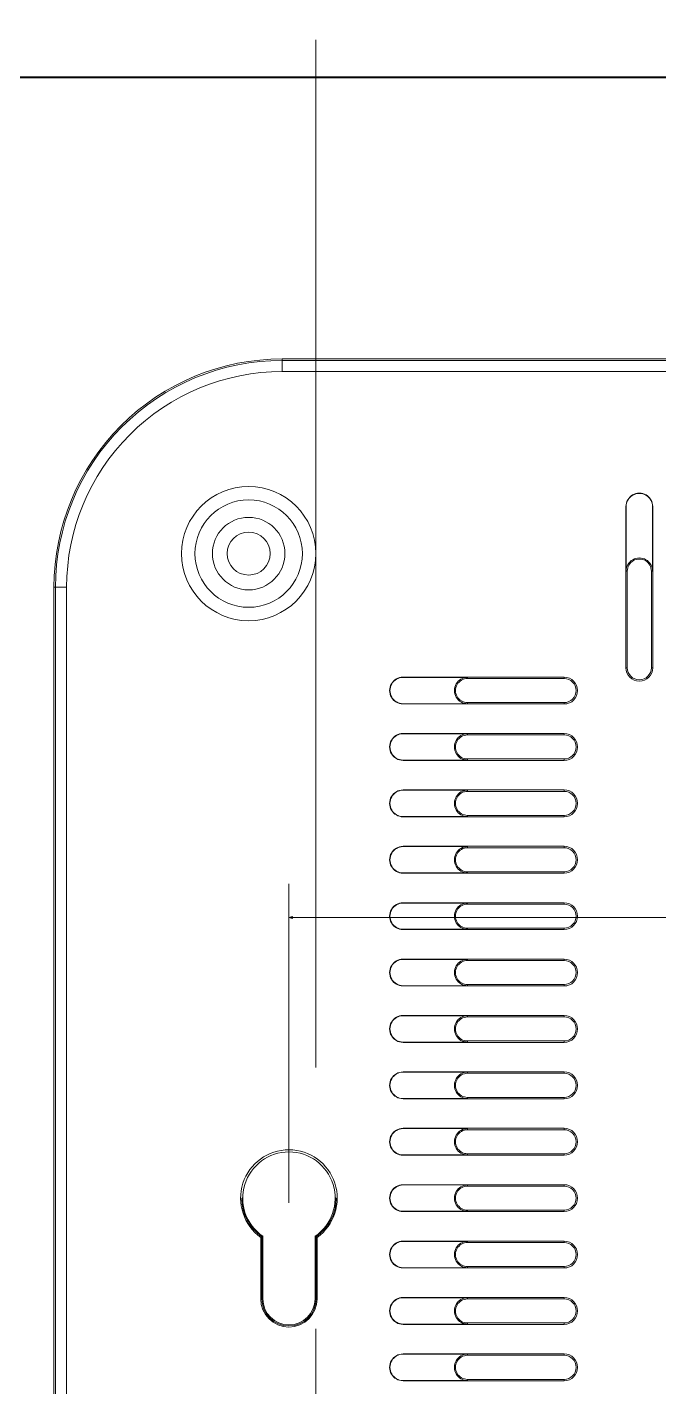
# Model space of a CAD drawing. Header units: millimetres. Extents: x -642 to 642, y -227 to 305.
# Drawn here: x -49 to -2, y 110.6 to 211.9 of the extents above; entities that cross this region are included whole.
import ezdxf

# ---------------------------------------------------------------- set-up
doc = ezdxf.new("R2010")
doc.units = ezdxf.units.MM
doc.header["$MEASUREMENT"] = 0
doc.layers.add('layer 1', color=7, linetype='Continuous')

msp = doc.modelspace()

# ---------------------------------------------------------------- hatches: boundary and pattern name
at = {"layer": 'layer 1', "true_color": 0xff0000}
h = msp.add_hatch(color=1, dxfattribs=at)
edge = h.paths.add_edge_path()
edge.add_spline(control_points=[(-29.2471, 145.4987), (-29.2471, 145.4987), (-29.5138, 145.5702), (-29.5138, 145.5702), (-29.5138, 145.5702), (-29.2471, 145.6416), (-29.2471, 145.6416), (-29.2471, 145.6416), (-29.2471, 145.4987), (-29.2471, 145.4987)], knot_values=[0, 0, 0, 0, 0.33333333, 0.33333333, 0.33333333, 0.66666667, 0.66666667, 0.66666667, 1, 1, 1, 1], degree=3, periodic=1)

# ---------------------------------------------------------------- linework, layer by layer
at = {"layer": 'layer 1', "lineweight": 9}
for points, knots in [([(-27.5138, 172.6694), (-27.5138, 175.4308), (-29.7524, 177.6694), (-32.5138, 177.6694), (-35.2752, 177.6694), (-37.5138, 175.4308), (-37.5138, 172.6694), (-37.5138, 169.908), (-35.2753, 167.6694), (-32.5138, 167.6694), (-29.7524, 167.6694), (-27.5138, 169.9079), (-27.5138, 172.6693), (-27.5138, 305.2165), (-27.5138, 40.1222), (-27.5138, 172.6694)], [0, 0, 0, 0, 0.25, 0.25, 0.25, 0.5, 0.5, 0.5, 0.75, 0.75, 0.75, 1, 1, 1, 1.0001, 1.0001, 1.0001, 1.0001]), ([(-27.5138, 76.6694), (-27.5138, 79.4308), (-29.7524, 81.6694), (-32.5138, 81.6694), (-35.2752, 81.6694), (-37.5138, 79.4308), (-37.5138, 76.6694), (-37.5138, 73.908), (-35.2753, 71.6694), (-32.5138, 71.6694), (-29.7524, 71.6694), (-27.5138, 73.9079), (-27.5138, 76.6693), (-27.5138, 209.2165), (-27.5138, -55.8778), (-27.5138, 76.6694)], [0, 0, 0, 0, 0.25, 0.25, 0.25, 0.5, 0.5, 0.5, 0.75, 0.75, 0.75, 1, 1, 1, 1.0001, 1.0001, 1.0001, 1.0001]), ([(-30.0138, 187.1694), (-34.5225, 187.1694), (-38.8465, 185.3783), (-42.0346, 182.1902), (-45.2228, 179.0021), (-47.0138, 174.6781), (-47.0138, 170.1694)], [0, 0, 0, 0, 0.5, 0.5, 0.5, 1, 1, 1, 1]), ([(-30.0138, 187.0576), (-34.4929, 187.0576), (-38.7884, 185.2783), (-41.9556, 182.1112), (-45.1228, 178.944), (-46.9021, 174.6484), (-46.9021, 170.1694)], [0, 0, 0, 0, 0.5, 0.5, 0.5, 1, 1, 1, 1]), ([(-30.0138, 186.2297), (-34.2733, 186.2297), (-38.3583, 184.5376), (-41.3702, 181.5257), (-44.3821, 178.5138), (-46.0741, 174.4288), (-46.0741, 170.1694)], [0, 0, 0, 0, 0.5, 0.5, 0.5, 1, 1, 1, 1]), ([(-2.4138, 176.1694), (-2.4138, 176.5266), (-2.6044, 176.8568), (-2.9138, 177.0354), (-3.2232, 177.214), (-3.6044, 177.214), (-3.9138, 177.0354), (-4.2232, 176.8568), (-4.4138, 176.5266), (-4.4138, 176.1694)], [0, 0, 0, 0, 0.33333333, 0.33333333, 0.33333333, 0.66666667, 0.66666667, 0.66666667, 1, 1, 1, 1]), ([(-2.4348, 176.1694), (-2.4348, 176.5192), (-2.6214, 176.8424), (-2.9243, 177.0172), (-3.2272, 177.1921), (-3.6004, 177.1921), (-3.9033, 177.0172), (-4.2063, 176.8424), (-4.3929, 176.5192), (-4.3929, 176.1694)], [0, 0, 0, 0, 0.33333333, 0.33333333, 0.33333333, 0.66666667, 0.66666667, 0.66666667, 1, 1, 1, 1]), ([(-28.5138, 172.6694), (-28.5138, 174.8785), (-30.3047, 176.6694), (-32.5138, 176.6694), (-34.723, 176.6694), (-36.5138, 174.8785), (-36.5138, 172.6694), (-36.5138, 170.4602), (-34.723, 168.6694), (-32.5138, 168.6694), (-30.3047, 168.6694), (-28.5138, 170.4602), (-28.5138, 172.6694)], [0, 0, 0, 0, 0.25, 0.25, 0.25, 0.5, 0.5, 0.5, 0.75, 0.75, 0.75, 1, 1, 1, 1]), ([(-29.8138, 172.6694), (-29.8138, 174.1605), (-31.0226, 175.3694), (-32.5138, 175.3694), (-34.005, 175.3694), (-35.2138, 174.1605), (-35.2138, 172.6694), (-35.2138, 171.1782), (-34.005, 169.9694), (-32.5138, 169.9694), (-31.0227, 169.9694), (-29.8138, 171.1782), (-29.8138, 172.6694)], [0, 0, 0, 0, 0.25, 0.25, 0.25, 0.5, 0.5, 0.5, 0.75, 0.75, 0.75, 1, 1, 1, 1]), ([(-30.9138, 172.6694), (-30.9138, 173.553), (-31.6302, 174.2694), (-32.5138, 174.2694), (-33.3975, 174.2694), (-34.1138, 173.553), (-34.1138, 172.6694), (-34.1138, 171.7857), (-33.3975, 171.0694), (-32.5138, 171.0694), (-31.6302, 171.0694), (-30.9138, 171.7857), (-30.9138, 172.6694)], [0, 0, 0, 0, 0.25, 0.25, 0.25, 0.5, 0.5, 0.5, 0.75, 0.75, 0.75, 1, 1, 1, 1]), ([(-2.4348, 171.3694), (-2.4348, 171.7192), (-2.6214, 172.0424), (-2.9243, 172.2172), (-3.2272, 172.3921), (-3.6004, 172.3921), (-3.9033, 172.2172), (-4.2063, 172.0424), (-4.3929, 171.7192), (-4.3929, 171.3694)], [0, 0, 0, 0, 0.33333333, 0.33333333, 0.33333333, 0.66666667, 0.66666667, 0.66666667, 1, 1, 1, 1]), ([(-2.5186, 171.3694), (-2.5186, 171.6892), (-2.6893, 171.9847), (-2.9662, 172.1446), (-3.2432, 172.3045), (-3.5844, 172.3045), (-3.8614, 172.1446), (-4.1384, 171.9847), (-4.309, 171.6892), (-4.309, 171.3694)], [0, 0, 0, 0, 0.33333333, 0.33333333, 0.33333333, 0.66666667, 0.66666667, 0.66666667, 1, 1, 1, 1]), ([(-4.4138, 164.1694), (-4.4138, 163.6171), (-3.9661, 163.1694), (-3.4138, 163.1694), (-2.8615, 163.1694), (-2.4138, 163.6171), (-2.4138, 164.1694)], [0, 0, 0, 0, 0.5, 0.5, 0.5, 1, 1, 1, 1]), ([(-4.309, 164.1694), (-4.309, 163.675), (-3.9082, 163.2742), (-3.4138, 163.2742), (-2.9194, 163.2742), (-2.5186, 163.675), (-2.5186, 164.1694)], [0, 0, 0, 0, 0.5, 0.5, 0.5, 1, 1, 1, 1]), ([(-21.0138, 163.4694), (-21.3711, 163.4694), (-21.7012, 163.2788), (-21.8798, 162.9694), (-22.0585, 162.66), (-22.0585, 162.2788), (-21.8798, 161.9694), (-21.7012, 161.66), (-21.3711, 161.4694), (-21.0138, 161.4694)], [0, 0, 0, 0, 0.33333333, 0.33333333, 0.33333333, 0.66666667, 0.66666667, 0.66666667, 1, 1, 1, 1]), ([(-21.0138, 163.4484), (-21.3636, 163.4484), (-21.6868, 163.2618), (-21.8617, 162.9589), (-22.0366, 162.656), (-22.0366, 162.2828), (-21.8617, 161.9799), (-21.6868, 161.6769), (-21.3636, 161.4903), (-21.0138, 161.4903)], [0, 0, 0, 0, 0.33333333, 0.33333333, 0.33333333, 0.66666667, 0.66666667, 0.66666667, 1, 1, 1, 1]), ([(-16.2138, 163.4484), (-16.5636, 163.4484), (-16.8868, 163.2618), (-17.0617, 162.9589), (-17.2366, 162.656), (-17.2366, 162.2828), (-17.0617, 161.9799), (-16.8868, 161.6769), (-16.5636, 161.4903), (-16.2138, 161.4903)], [0, 0, 0, 0, 0.33333333, 0.33333333, 0.33333333, 0.66666667, 0.66666667, 0.66666667, 1, 1, 1, 1]), ([(-16.2138, 163.3646), (-16.5336, 163.3646), (-16.8292, 163.1939), (-16.9891, 162.917), (-17.149, 162.64), (-17.149, 162.2988), (-16.9891, 162.0218), (-16.8292, 161.7448), (-16.5336, 161.5742), (-16.2138, 161.5742)], [0, 0, 0, 0, 0.33333333, 0.33333333, 0.33333333, 0.66666667, 0.66666667, 0.66666667, 1, 1, 1, 1]), ([(-9.0138, 161.4694), (-8.4615, 161.4694), (-8.0138, 161.9171), (-8.0138, 162.4694), (-8.0138, 163.0217), (-8.4615, 163.4694), (-9.0138, 163.4694)], [0, 0, 0, 0, 0.5, 0.5, 0.5, 1, 1, 1, 1]), ([(-9.0138, 161.5742), (-8.5194, 161.5742), (-8.1186, 161.975), (-8.1186, 162.4694), (-8.1186, 162.9638), (-8.5194, 163.3646), (-9.0138, 163.3646)], [0, 0, 0, 0, 0.5, 0.5, 0.5, 1, 1, 1, 1]), ([(-21.0138, 159.2694), (-21.3711, 159.2694), (-21.7012, 159.0788), (-21.8798, 158.7694), (-22.0585, 158.46), (-22.0585, 158.0788), (-21.8798, 157.7694), (-21.7012, 157.46), (-21.3711, 157.2694), (-21.0138, 157.2694)], [0, 0, 0, 0, 0.33333333, 0.33333333, 0.33333333, 0.66666667, 0.66666667, 0.66666667, 1, 1, 1, 1]), ([(-21.0138, 159.2484), (-21.3636, 159.2484), (-21.6868, 159.0618), (-21.8617, 158.7589), (-22.0366, 158.456), (-22.0366, 158.0828), (-21.8617, 157.7799), (-21.6868, 157.4769), (-21.3636, 157.2903), (-21.0138, 157.2903)], [0, 0, 0, 0, 0.33333333, 0.33333333, 0.33333333, 0.66666667, 0.66666667, 0.66666667, 1, 1, 1, 1]), ([(-16.2138, 159.2484), (-16.5636, 159.2484), (-16.8868, 159.0618), (-17.0617, 158.7589), (-17.2366, 158.456), (-17.2366, 158.0828), (-17.0617, 157.7799), (-16.8868, 157.4769), (-16.5636, 157.2903), (-16.2138, 157.2903)], [0, 0, 0, 0, 0.33333333, 0.33333333, 0.33333333, 0.66666667, 0.66666667, 0.66666667, 1, 1, 1, 1]), ([(-16.2138, 159.1646), (-16.5336, 159.1646), (-16.8292, 158.9939), (-16.9891, 158.717), (-17.149, 158.44), (-17.149, 158.0988), (-16.9891, 157.8218), (-16.8292, 157.5448), (-16.5336, 157.3742), (-16.2138, 157.3742)], [0, 0, 0, 0, 0.33333333, 0.33333333, 0.33333333, 0.66666667, 0.66666667, 0.66666667, 1, 1, 1, 1]), ([(-9.0138, 157.2694), (-8.4615, 157.2694), (-8.0138, 157.7171), (-8.0138, 158.2694), (-8.0138, 158.8217), (-8.4615, 159.2694), (-9.0138, 159.2694)], [0, 0, 0, 0, 0.5, 0.5, 0.5, 1, 1, 1, 1]), ([(-9.0138, 157.3742), (-8.5194, 157.3742), (-8.1186, 157.775), (-8.1186, 158.2694), (-8.1186, 158.7638), (-8.5194, 159.1646), (-9.0138, 159.1646)], [0, 0, 0, 0, 0.5, 0.5, 0.5, 1, 1, 1, 1]), ([(-21.0138, 155.0694), (-21.3711, 155.0694), (-21.7012, 154.8788), (-21.8798, 154.5694), (-22.0585, 154.26), (-22.0585, 153.8788), (-21.8798, 153.5694), (-21.7012, 153.26), (-21.3711, 153.0694), (-21.0138, 153.0694)], [0, 0, 0, 0, 0.33333333, 0.33333333, 0.33333333, 0.66666667, 0.66666667, 0.66666667, 1, 1, 1, 1]), ([(-21.0138, 155.0484), (-21.3636, 155.0484), (-21.6868, 154.8618), (-21.8617, 154.5589), (-22.0366, 154.256), (-22.0366, 153.8828), (-21.8617, 153.5799), (-21.6868, 153.2769), (-21.3636, 153.0903), (-21.0138, 153.0903)], [0, 0, 0, 0, 0.33333333, 0.33333333, 0.33333333, 0.66666667, 0.66666667, 0.66666667, 1, 1, 1, 1]), ([(-16.2138, 155.0484), (-16.5636, 155.0484), (-16.8868, 154.8618), (-17.0617, 154.5589), (-17.2366, 154.256), (-17.2366, 153.8828), (-17.0617, 153.5799), (-16.8868, 153.2769), (-16.5636, 153.0903), (-16.2138, 153.0903)], [0, 0, 0, 0, 0.33333333, 0.33333333, 0.33333333, 0.66666667, 0.66666667, 0.66666667, 1, 1, 1, 1]), ([(-16.2138, 154.9646), (-16.5336, 154.9646), (-16.8292, 154.7939), (-16.9891, 154.517), (-17.149, 154.24), (-17.149, 153.8988), (-16.9891, 153.6218), (-16.8292, 153.3448), (-16.5336, 153.1742), (-16.2138, 153.1742)], [0, 0, 0, 0, 0.33333333, 0.33333333, 0.33333333, 0.66666667, 0.66666667, 0.66666667, 1, 1, 1, 1]), ([(-9.0138, 153.0694), (-8.4615, 153.0694), (-8.0138, 153.5171), (-8.0138, 154.0694), (-8.0138, 154.6217), (-8.4615, 155.0694), (-9.0138, 155.0694)], [0, 0, 0, 0, 0.5, 0.5, 0.5, 1, 1, 1, 1]), ([(-9.0138, 153.1742), (-8.5194, 153.1742), (-8.1186, 153.575), (-8.1186, 154.0694), (-8.1186, 154.5638), (-8.5194, 154.9646), (-9.0138, 154.9646)], [0, 0, 0, 0, 0.5, 0.5, 0.5, 1, 1, 1, 1]), ([(-21.0138, 150.8694), (-21.3711, 150.8694), (-21.7012, 150.6788), (-21.8798, 150.3694), (-22.0585, 150.06), (-22.0585, 149.6788), (-21.8798, 149.3694), (-21.7012, 149.06), (-21.3711, 148.8694), (-21.0138, 148.8694)], [0, 0, 0, 0, 0.33333333, 0.33333333, 0.33333333, 0.66666667, 0.66666667, 0.66666667, 1, 1, 1, 1]), ([(-9.0138, 148.8694), (-8.4615, 148.8694), (-8.0138, 149.3171), (-8.0138, 149.8694), (-8.0138, 150.4217), (-8.4615, 150.8694), (-9.0138, 150.8694)], [0, 0, 0, 0, 0.5, 0.5, 0.5, 1, 1, 1, 1]), ([(-21.0138, 150.8484), (-21.3636, 150.8484), (-21.6868, 150.6618), (-21.8617, 150.3589), (-22.0366, 150.056), (-22.0366, 149.6828), (-21.8617, 149.3799), (-21.6868, 149.0769), (-21.3636, 148.8903), (-21.0138, 148.8903)], [0, 0, 0, 0, 0.33333333, 0.33333333, 0.33333333, 0.66666667, 0.66666667, 0.66666667, 1, 1, 1, 1]), ([(-16.2138, 150.8484), (-16.5636, 150.8484), (-16.8868, 150.6618), (-17.0617, 150.3589), (-17.2366, 150.056), (-17.2366, 149.6828), (-17.0617, 149.3799), (-16.8868, 149.0769), (-16.5636, 148.8903), (-16.2138, 148.8903)], [0, 0, 0, 0, 0.33333333, 0.33333333, 0.33333333, 0.66666667, 0.66666667, 0.66666667, 1, 1, 1, 1]), ([(-16.2138, 150.7646), (-16.5336, 150.7646), (-16.8292, 150.5939), (-16.9891, 150.317), (-17.149, 150.04), (-17.149, 149.6988), (-16.9891, 149.4218), (-16.8292, 149.1448), (-16.5336, 148.9742), (-16.2138, 148.9742)], [0, 0, 0, 0, 0.33333333, 0.33333333, 0.33333333, 0.66666667, 0.66666667, 0.66666667, 1, 1, 1, 1]), ([(-9.0138, 148.9742), (-8.5194, 148.9742), (-8.1186, 149.375), (-8.1186, 149.8694), (-8.1186, 150.3638), (-8.5194, 150.7646), (-9.0138, 150.7646)], [0, 0, 0, 0, 0.5, 0.5, 0.5, 1, 1, 1, 1]), ([(-21.0138, 146.6694), (-21.3711, 146.6694), (-21.7012, 146.4788), (-21.8798, 146.1694), (-22.0585, 145.86), (-22.0585, 145.4788), (-21.8798, 145.1694), (-21.7012, 144.86), (-21.3711, 144.6694), (-21.0138, 144.6694)], [0, 0, 0, 0, 0.33333333, 0.33333333, 0.33333333, 0.66666667, 0.66666667, 0.66666667, 1, 1, 1, 1]), ([(-21.0138, 146.6484), (-21.3636, 146.6484), (-21.6868, 146.4618), (-21.8617, 146.1589), (-22.0366, 145.856), (-22.0366, 145.4828), (-21.8617, 145.1799), (-21.6868, 144.8769), (-21.3636, 144.6903), (-21.0138, 144.6903)], [0, 0, 0, 0, 0.33333333, 0.33333333, 0.33333333, 0.66666667, 0.66666667, 0.66666667, 1, 1, 1, 1]), ([(-16.2138, 146.6484), (-16.5636, 146.6484), (-16.8868, 146.4618), (-17.0617, 146.1589), (-17.2366, 145.856), (-17.2366, 145.4828), (-17.0617, 145.1799), (-16.8868, 144.8769), (-16.5636, 144.6903), (-16.2138, 144.6903)], [0, 0, 0, 0, 0.33333333, 0.33333333, 0.33333333, 0.66666667, 0.66666667, 0.66666667, 1, 1, 1, 1]), ([(-16.2138, 146.5646), (-16.5336, 146.5646), (-16.8292, 146.3939), (-16.9891, 146.117), (-17.149, 145.84), (-17.149, 145.4988), (-16.9891, 145.2218), (-16.8292, 144.9448), (-16.5336, 144.7742), (-16.2138, 144.7742)], [0, 0, 0, 0, 0.33333333, 0.33333333, 0.33333333, 0.66666667, 0.66666667, 0.66666667, 1, 1, 1, 1]), ([(-9.0138, 144.6694), (-8.4615, 144.6694), (-8.0138, 145.1171), (-8.0138, 145.6694), (-8.0138, 146.2217), (-8.4615, 146.6694), (-9.0138, 146.6694)], [0, 0, 0, 0, 0.5, 0.5, 0.5, 1, 1, 1, 1]), ([(-9.0138, 144.7742), (-8.5194, 144.7742), (-8.1186, 145.175), (-8.1186, 145.6694), (-8.1186, 146.1638), (-8.5194, 146.5646), (-9.0138, 146.5646)], [0, 0, 0, 0, 0.5, 0.5, 0.5, 1, 1, 1, 1]), ([(-21.0138, 142.4694), (-21.3711, 142.4694), (-21.7012, 142.2788), (-21.8798, 141.9694), (-22.0585, 141.66), (-22.0585, 141.2788), (-21.8798, 140.9694), (-21.7012, 140.66), (-21.3711, 140.4694), (-21.0138, 140.4694)], [0, 0, 0, 0, 0.33333333, 0.33333333, 0.33333333, 0.66666667, 0.66666667, 0.66666667, 1, 1, 1, 1]), ([(-21.0138, 142.4484), (-21.3636, 142.4484), (-21.6868, 142.2618), (-21.8617, 141.9589), (-22.0366, 141.656), (-22.0366, 141.2828), (-21.8617, 140.9799), (-21.6868, 140.6769), (-21.3636, 140.4903), (-21.0138, 140.4903)], [0, 0, 0, 0, 0.33333333, 0.33333333, 0.33333333, 0.66666667, 0.66666667, 0.66666667, 1, 1, 1, 1]), ([(-16.2138, 142.4484), (-16.5636, 142.4484), (-16.8868, 142.2618), (-17.0617, 141.9589), (-17.2366, 141.656), (-17.2366, 141.2828), (-17.0617, 140.9799), (-16.8868, 140.6769), (-16.5636, 140.4903), (-16.2138, 140.4903)], [0, 0, 0, 0, 0.33333333, 0.33333333, 0.33333333, 0.66666667, 0.66666667, 0.66666667, 1, 1, 1, 1]), ([(-16.2138, 142.3646), (-16.5336, 142.3646), (-16.8292, 142.1939), (-16.9891, 141.917), (-17.149, 141.64), (-17.149, 141.2988), (-16.9891, 141.0218), (-16.8292, 140.7448), (-16.5336, 140.5742), (-16.2138, 140.5742)], [0, 0, 0, 0, 0.33333333, 0.33333333, 0.33333333, 0.66666667, 0.66666667, 0.66666667, 1, 1, 1, 1]), ([(-9.0138, 140.4694), (-8.4615, 140.4694), (-8.0138, 140.9171), (-8.0138, 141.4694), (-8.0138, 142.0217), (-8.4615, 142.4694), (-9.0138, 142.4694)], [0, 0, 0, 0, 0.5, 0.5, 0.5, 1, 1, 1, 1]), ([(-9.0138, 140.5742), (-8.5194, 140.5742), (-8.1186, 140.975), (-8.1186, 141.4694), (-8.1186, 141.9638), (-8.5194, 142.3646), (-9.0138, 142.3646)], [0, 0, 0, 0, 0.5, 0.5, 0.5, 1, 1, 1, 1]), ([(-21.0138, 138.2694), (-21.3711, 138.2694), (-21.7012, 138.0788), (-21.8798, 137.7694), (-22.0585, 137.46), (-22.0585, 137.0788), (-21.8798, 136.7694), (-21.7012, 136.46), (-21.3711, 136.2694), (-21.0138, 136.2694)], [0, 0, 0, 0, 0.33333333, 0.33333333, 0.33333333, 0.66666667, 0.66666667, 0.66666667, 1, 1, 1, 1]), ([(-21.0138, 138.2484), (-21.3636, 138.2484), (-21.6868, 138.0618), (-21.8617, 137.7589), (-22.0366, 137.456), (-22.0366, 137.0828), (-21.8617, 136.7799), (-21.6868, 136.4769), (-21.3636, 136.2903), (-21.0138, 136.2903)], [0, 0, 0, 0, 0.33333333, 0.33333333, 0.33333333, 0.66666667, 0.66666667, 0.66666667, 1, 1, 1, 1]), ([(-16.2138, 138.2484), (-16.5636, 138.2484), (-16.8868, 138.0618), (-17.0617, 137.7589), (-17.2366, 137.456), (-17.2366, 137.0828), (-17.0617, 136.7799), (-16.8868, 136.4769), (-16.5636, 136.2903), (-16.2138, 136.2903)], [0, 0, 0, 0, 0.33333333, 0.33333333, 0.33333333, 0.66666667, 0.66666667, 0.66666667, 1, 1, 1, 1]), ([(-16.2138, 138.1646), (-16.5336, 138.1646), (-16.8292, 137.9939), (-16.9891, 137.717), (-17.149, 137.44), (-17.149, 137.0988), (-16.9891, 136.8218), (-16.8292, 136.5448), (-16.5336, 136.3742), (-16.2138, 136.3742)], [0, 0, 0, 0, 0.33333333, 0.33333333, 0.33333333, 0.66666667, 0.66666667, 0.66666667, 1, 1, 1, 1]), ([(-9.0138, 136.2694), (-8.4615, 136.2694), (-8.0138, 136.7171), (-8.0138, 137.2694), (-8.0138, 137.8217), (-8.4615, 138.2694), (-9.0138, 138.2694)], [0, 0, 0, 0, 0.5, 0.5, 0.5, 1, 1, 1, 1]), ([(-9.0138, 136.3742), (-8.5194, 136.3742), (-8.1186, 136.775), (-8.1186, 137.2694), (-8.1186, 137.7638), (-8.5194, 138.1646), (-9.0138, 138.1646)], [0, 0, 0, 0, 0.5, 0.5, 0.5, 1, 1, 1, 1]), ([(-21.0138, 134.0694), (-21.3711, 134.0694), (-21.7012, 133.8788), (-21.8798, 133.5694), (-22.0585, 133.26), (-22.0585, 132.8788), (-21.8798, 132.5694), (-21.7012, 132.26), (-21.3711, 132.0694), (-21.0138, 132.0694)], [0, 0, 0, 0, 0.33333333, 0.33333333, 0.33333333, 0.66666667, 0.66666667, 0.66666667, 1, 1, 1, 1]), ([(-21.0138, 134.0484), (-21.3636, 134.0484), (-21.6868, 133.8618), (-21.8617, 133.5589), (-22.0366, 133.256), (-22.0366, 132.8828), (-21.8617, 132.5799), (-21.6868, 132.2769), (-21.3636, 132.0903), (-21.0138, 132.0903)], [0, 0, 0, 0, 0.33333333, 0.33333333, 0.33333333, 0.66666667, 0.66666667, 0.66666667, 1, 1, 1, 1]), ([(-16.2138, 134.0484), (-16.5636, 134.0484), (-16.8868, 133.8618), (-17.0617, 133.5589), (-17.2366, 133.256), (-17.2366, 132.8828), (-17.0617, 132.5799), (-16.8868, 132.2769), (-16.5636, 132.0903), (-16.2138, 132.0903)], [0, 0, 0, 0, 0.33333333, 0.33333333, 0.33333333, 0.66666667, 0.66666667, 0.66666667, 1, 1, 1, 1]), ([(-16.2138, 133.9646), (-16.5336, 133.9646), (-16.8292, 133.7939), (-16.9891, 133.517), (-17.149, 133.24), (-17.149, 132.8988), (-16.9891, 132.6218), (-16.8292, 132.3448), (-16.5336, 132.1742), (-16.2138, 132.1742)], [0, 0, 0, 0, 0.33333333, 0.33333333, 0.33333333, 0.66666667, 0.66666667, 0.66666667, 1, 1, 1, 1]), ([(-9.0138, 132.0694), (-8.4615, 132.0694), (-8.0138, 132.5171), (-8.0138, 133.0694), (-8.0138, 133.6217), (-8.4615, 134.0694), (-9.0138, 134.0694)], [0, 0, 0, 0, 0.5, 0.5, 0.5, 1, 1, 1, 1]), ([(-9.0138, 132.1742), (-8.5194, 132.1742), (-8.1186, 132.575), (-8.1186, 133.0694), (-8.1186, 133.5638), (-8.5194, 133.9646), (-9.0138, 133.9646)], [0, 0, 0, 0, 0.5, 0.5, 0.5, 1, 1, 1, 1]), ([(-21.0138, 129.8694), (-21.3711, 129.8694), (-21.7012, 129.6788), (-21.8798, 129.3694), (-22.0585, 129.06), (-22.0585, 128.6788), (-21.8798, 128.3694), (-21.7012, 128.06), (-21.3711, 127.8694), (-21.0138, 127.8694)], [0, 0, 0, 0, 0.33333333, 0.33333333, 0.33333333, 0.66666667, 0.66666667, 0.66666667, 1, 1, 1, 1]), ([(-21.0138, 129.8484), (-21.3636, 129.8484), (-21.6868, 129.6618), (-21.8617, 129.3589), (-22.0366, 129.056), (-22.0366, 128.6828), (-21.8617, 128.3799), (-21.6868, 128.0769), (-21.3636, 127.8903), (-21.0138, 127.8903)], [0, 0, 0, 0, 0.33333333, 0.33333333, 0.33333333, 0.66666667, 0.66666667, 0.66666667, 1, 1, 1, 1]), ([(-16.2138, 129.8484), (-16.5636, 129.8484), (-16.8868, 129.6618), (-17.0617, 129.3589), (-17.2366, 129.056), (-17.2366, 128.6828), (-17.0617, 128.3799), (-16.8868, 128.0769), (-16.5636, 127.8903), (-16.2138, 127.8903)], [0, 0, 0, 0, 0.33333333, 0.33333333, 0.33333333, 0.66666667, 0.66666667, 0.66666667, 1, 1, 1, 1]), ([(-16.2138, 129.7646), (-16.5336, 129.7646), (-16.8292, 129.5939), (-16.9891, 129.317), (-17.149, 129.04), (-17.149, 128.6988), (-16.9891, 128.4218), (-16.8292, 128.1448), (-16.5336, 127.9742), (-16.2138, 127.9742)], [0, 0, 0, 0, 0.33333333, 0.33333333, 0.33333333, 0.66666667, 0.66666667, 0.66666667, 1, 1, 1, 1]), ([(-9.0138, 127.8694), (-8.4615, 127.8694), (-8.0138, 128.3171), (-8.0138, 128.8694), (-8.0138, 129.4217), (-8.4615, 129.8694), (-9.0138, 129.8694)], [0, 0, 0, 0, 0.5, 0.5, 0.5, 1, 1, 1, 1]), ([(-9.0138, 127.9742), (-8.5194, 127.9742), (-8.1186, 128.375), (-8.1186, 128.8694), (-8.1186, 129.3638), (-8.5194, 129.7646), (-9.0138, 129.7646)], [0, 0, 0, 0, 0.5, 0.5, 0.5, 1, 1, 1, 1]), ([(-27.4138, 121.7453), (-26.1441, 122.6572), (-25.608, 124.2844), (-26.087, 125.7724), (-26.566, 127.2605), (-27.9506, 128.2694), (-29.5138, 128.2694), (-31.0771, 128.2694), (-32.4617, 127.2605), (-32.9407, 125.7724), (-33.4197, 124.2844), (-32.8836, 122.6573), (-31.6138, 121.7453)], [0, 0, 0, 0, 0.25, 0.25, 0.25, 0.5, 0.5, 0.5, 0.75, 0.75, 0.75, 1, 1, 1, 1]), ([(-27.571, 121.8271), (-26.3246, 122.6791), (-25.7787, 124.2437), (-26.2246, 125.6861), (-26.6705, 127.1285), (-28.0041, 128.1121), (-29.5138, 128.1122), (-31.0236, 128.1122), (-32.3572, 127.1285), (-32.803, 125.6861), (-33.2489, 124.2437), (-32.703, 122.6791), (-31.4566, 121.8271)], [0, 0, 0, 0, 0.25, 0.25, 0.25, 0.5, 0.5, 0.5, 0.75, 0.75, 0.75, 1, 1, 1, 1]), ([(-21.0138, 125.6694), (-21.3711, 125.6694), (-21.7012, 125.4788), (-21.8798, 125.1694), (-22.0585, 124.86), (-22.0585, 124.4788), (-21.8798, 124.1694), (-21.7012, 123.86), (-21.3711, 123.6694), (-21.0138, 123.6694)], [0, 0, 0, 0, 0.33333333, 0.33333333, 0.33333333, 0.66666667, 0.66666667, 0.66666667, 1, 1, 1, 1]), ([(-21.0138, 125.6484), (-21.3636, 125.6484), (-21.6868, 125.4618), (-21.8617, 125.1589), (-22.0366, 124.856), (-22.0366, 124.4828), (-21.8617, 124.1799), (-21.6868, 123.8769), (-21.3636, 123.6903), (-21.0138, 123.6903)], [0, 0, 0, 0, 0.33333333, 0.33333333, 0.33333333, 0.66666667, 0.66666667, 0.66666667, 1, 1, 1, 1]), ([(-16.2138, 125.6484), (-16.5636, 125.6484), (-16.8868, 125.4618), (-17.0617, 125.1589), (-17.2366, 124.856), (-17.2366, 124.4828), (-17.0617, 124.1799), (-16.8868, 123.8769), (-16.5636, 123.6903), (-16.2138, 123.6903)], [0, 0, 0, 0, 0.33333333, 0.33333333, 0.33333333, 0.66666667, 0.66666667, 0.66666667, 1, 1, 1, 1]), ([(-16.2138, 125.5646), (-16.5336, 125.5646), (-16.8292, 125.3939), (-16.9891, 125.117), (-17.149, 124.84), (-17.149, 124.4988), (-16.9891, 124.2218), (-16.8292, 123.9448), (-16.5336, 123.7742), (-16.2138, 123.7742)], [0, 0, 0, 0, 0.33333333, 0.33333333, 0.33333333, 0.66666667, 0.66666667, 0.66666667, 1, 1, 1, 1]), ([(-9.0138, 123.6694), (-8.4615, 123.6694), (-8.0138, 124.1171), (-8.0138, 124.6694), (-8.0138, 125.2217), (-8.4615, 125.6694), (-9.0138, 125.6694)], [0, 0, 0, 0, 0.5, 0.5, 0.5, 1, 1, 1, 1]), ([(-9.0138, 123.7742), (-8.5194, 123.7742), (-8.1186, 124.175), (-8.1186, 124.6694), (-8.1186, 125.1638), (-8.5194, 125.5646), (-9.0138, 125.5646)], [0, 0, 0, 0, 0.5, 0.5, 0.5, 1, 1, 1, 1]), ([(-32.9562, 124.7218), (-32.9562, 124.7218), (-32.9825, 124.6957), (-32.9825, 124.6957), (-32.9825, 124.6957), (-33.0351, 124.6432), (-33.0351, 124.6432)], [0, 0, 0, 0, 0.5, 0.5, 0.5, 1, 1, 1, 1]), ([(-25.9925, 124.6432), (-25.9925, 124.6432), (-26.0188, 124.6695), (-26.0188, 124.6695), (-26.0188, 124.6695), (-26.0714, 124.7218), (-26.0714, 124.7218)], [0, 0, 0, 0, 0.5, 0.5, 0.5, 1, 1, 1, 1]), ([(-21.0138, 121.4694), (-21.3711, 121.4694), (-21.7012, 121.2788), (-21.8798, 120.9694), (-22.0585, 120.66), (-22.0585, 120.2788), (-21.8798, 119.9694), (-21.7012, 119.66), (-21.3711, 119.4694), (-21.0138, 119.4694)], [0, 0, 0, 0, 0.33333333, 0.33333333, 0.33333333, 0.66666667, 0.66666667, 0.66666667, 1, 1, 1, 1]), ([(-21.0138, 121.4484), (-21.3636, 121.4484), (-21.6868, 121.2618), (-21.8617, 120.9589), (-22.0366, 120.656), (-22.0366, 120.2828), (-21.8617, 119.9799), (-21.6868, 119.6769), (-21.3636, 119.4903), (-21.0138, 119.4903)], [0, 0, 0, 0, 0.33333333, 0.33333333, 0.33333333, 0.66666667, 0.66666667, 0.66666667, 1, 1, 1, 1]), ([(-16.2138, 121.4484), (-16.5636, 121.4484), (-16.8868, 121.2618), (-17.0617, 120.9589), (-17.2366, 120.656), (-17.2366, 120.2828), (-17.0617, 119.9799), (-16.8868, 119.6769), (-16.5636, 119.4903), (-16.2138, 119.4903)], [0, 0, 0, 0, 0.33333333, 0.33333333, 0.33333333, 0.66666667, 0.66666667, 0.66666667, 1, 1, 1, 1]), ([(-16.2138, 121.3646), (-16.5336, 121.3646), (-16.8292, 121.1939), (-16.9891, 120.917), (-17.149, 120.64), (-17.149, 120.2988), (-16.9891, 120.0218), (-16.8292, 119.7448), (-16.5336, 119.5742), (-16.2138, 119.5742)], [0, 0, 0, 0, 0.33333333, 0.33333333, 0.33333333, 0.66666667, 0.66666667, 0.66666667, 1, 1, 1, 1]), ([(-9.0138, 119.4694), (-8.4615, 119.4694), (-8.0138, 119.9171), (-8.0138, 120.4694), (-8.0138, 121.0217), (-8.4615, 121.4694), (-9.0138, 121.4694)], [0, 0, 0, 0, 0.5, 0.5, 0.5, 1, 1, 1, 1]), ([(-9.0138, 119.5742), (-8.5194, 119.5742), (-8.1186, 119.975), (-8.1186, 120.4694), (-8.1186, 120.9638), (-8.5194, 121.3646), (-9.0138, 121.3646)], [0, 0, 0, 0, 0.5, 0.5, 0.5, 1, 1, 1, 1]), ([(-31.6138, 117.1694), (-31.6138, 116.0096), (-30.6736, 115.0694), (-29.5138, 115.0694), (-28.354, 115.0694), (-27.4138, 116.0096), (-27.4138, 117.1694)], [0, 0, 0, 0, 0.5, 0.5, 0.5, 1, 1, 1, 1]), ([(-31.5352, 117.1694), (-31.5352, 116.053), (-30.6302, 115.148), (-29.5138, 115.148), (-28.3974, 115.148), (-27.4924, 116.053), (-27.4924, 117.1694)], [0, 0, 0, 0, 0.5, 0.5, 0.5, 1, 1, 1, 1]), ([(-31.4566, 117.1694), (-31.4566, 116.0964), (-30.5868, 115.2266), (-29.5138, 115.2266), (-28.4409, 115.2266), (-27.571, 116.0964), (-27.571, 117.1694)], [0, 0, 0, 0, 0.5, 0.5, 0.5, 1, 1, 1, 1]), ([(-21.0138, 117.2694), (-21.3711, 117.2694), (-21.7012, 117.0788), (-21.8798, 116.7694), (-22.0585, 116.46), (-22.0585, 116.0788), (-21.8798, 115.7694), (-21.7012, 115.46), (-21.3711, 115.2694), (-21.0138, 115.2694)], [0, 0, 0, 0, 0.33333333, 0.33333333, 0.33333333, 0.66666667, 0.66666667, 0.66666667, 1, 1, 1, 1]), ([(-21.0138, 117.2484), (-21.3636, 117.2484), (-21.6868, 117.0618), (-21.8617, 116.7589), (-22.0366, 116.456), (-22.0366, 116.0828), (-21.8617, 115.7799), (-21.6868, 115.4769), (-21.3636, 115.2903), (-21.0138, 115.2903)], [0, 0, 0, 0, 0.33333333, 0.33333333, 0.33333333, 0.66666667, 0.66666667, 0.66666667, 1, 1, 1, 1]), ([(-16.2138, 117.2484), (-16.5636, 117.2484), (-16.8868, 117.0618), (-17.0617, 116.7589), (-17.2366, 116.456), (-17.2366, 116.0828), (-17.0617, 115.7799), (-16.8868, 115.4769), (-16.5636, 115.2903), (-16.2138, 115.2903)], [0, 0, 0, 0, 0.33333333, 0.33333333, 0.33333333, 0.66666667, 0.66666667, 0.66666667, 1, 1, 1, 1]), ([(-16.2138, 117.1646), (-16.5336, 117.1646), (-16.8292, 116.9939), (-16.9891, 116.717), (-17.149, 116.44), (-17.149, 116.0988), (-16.9891, 115.8218), (-16.8292, 115.5448), (-16.5336, 115.3742), (-16.2138, 115.3742)], [0, 0, 0, 0, 0.33333333, 0.33333333, 0.33333333, 0.66666667, 0.66666667, 0.66666667, 1, 1, 1, 1]), ([(-9.0138, 115.2694), (-8.4615, 115.2694), (-8.0138, 115.7171), (-8.0138, 116.2694), (-8.0138, 116.8217), (-8.4615, 117.2694), (-9.0138, 117.2694)], [0, 0, 0, 0, 0.5, 0.5, 0.5, 1, 1, 1, 1]), ([(-9.0138, 115.3742), (-8.5194, 115.3742), (-8.1186, 115.775), (-8.1186, 116.2694), (-8.1186, 116.7638), (-8.5194, 117.1646), (-9.0138, 117.1646)], [0, 0, 0, 0, 0.5, 0.5, 0.5, 1, 1, 1, 1]), ([(-21.0138, 113.0694), (-21.3711, 113.0694), (-21.7012, 112.8788), (-21.8798, 112.5694), (-22.0585, 112.26), (-22.0585, 111.8788), (-21.8798, 111.5694), (-21.7012, 111.26), (-21.3711, 111.0694), (-21.0138, 111.0694)], [0, 0, 0, 0, 0.33333333, 0.33333333, 0.33333333, 0.66666667, 0.66666667, 0.66666667, 1, 1, 1, 1]), ([(-21.0138, 113.0484), (-21.3636, 113.0484), (-21.6868, 112.8618), (-21.8617, 112.5589), (-22.0366, 112.256), (-22.0366, 111.8828), (-21.8617, 111.5799), (-21.6868, 111.2769), (-21.3636, 111.0903), (-21.0138, 111.0903)], [0, 0, 0, 0, 0.33333333, 0.33333333, 0.33333333, 0.66666667, 0.66666667, 0.66666667, 1, 1, 1, 1]), ([(-16.2138, 113.0484), (-16.5636, 113.0484), (-16.8868, 112.8618), (-17.0617, 112.5589), (-17.2366, 112.256), (-17.2366, 111.8828), (-17.0617, 111.5799), (-16.8868, 111.2769), (-16.5636, 111.0903), (-16.2138, 111.0903)], [0, 0, 0, 0, 0.33333333, 0.33333333, 0.33333333, 0.66666667, 0.66666667, 0.66666667, 1, 1, 1, 1]), ([(-16.2138, 112.9646), (-16.5336, 112.9646), (-16.8292, 112.7939), (-16.9891, 112.517), (-17.149, 112.24), (-17.149, 111.8988), (-16.9891, 111.6218), (-16.8292, 111.3448), (-16.5336, 111.1742), (-16.2138, 111.1742)], [0, 0, 0, 0, 0.33333333, 0.33333333, 0.33333333, 0.66666667, 0.66666667, 0.66666667, 1, 1, 1, 1]), ([(-9.0138, 111.0694), (-8.4615, 111.0694), (-8.0138, 111.5171), (-8.0138, 112.0694), (-8.0138, 112.6217), (-8.4615, 113.0694), (-9.0138, 113.0694)], [0, 0, 0, 0, 0.5, 0.5, 0.5, 1, 1, 1, 1]), ([(-9.0138, 111.1742), (-8.5194, 111.1742), (-8.1186, 111.575), (-8.1186, 112.0694), (-8.1186, 112.5638), (-8.5194, 112.9646), (-9.0138, 112.9646)], [0, 0, 0, 0, 0.5, 0.5, 0.5, 1, 1, 1, 1])]:
    msp.add_open_spline(points, degree=3, knots=knots, dxfattribs=at)
at = {"layer": 'layer 1', "lineweight": 40}
msp.add_open_spline([(154.071, 208.1518), (154.071, 208.1518), (-130.929, 208.1518), (-130.929, 208.1518), (-130.929, 208.1518), (-130.929, -207.3482), (-130.929, -207.3482), (-130.929, -207.3482), (154.071, -207.3482), (154.071, -207.3482), (154.071, -207.3482), (154.071, 208.1518), (154.071, 208.1518)], degree=3, knots=[0, 0, 0, 0, 0.25, 0.25, 0.25, 0.5, 0.5, 0.5, 0.75, 0.75, 0.75, 1, 1, 1, 1], dxfattribs=at)
at = {"layer": 'layer 1', "color": 9, "lineweight": 9}
for points in [[(-30.0138, 186.2297), (-30.0138, 186.2297), (-30.0138, 187.1694), (-30.0138, 187.1694)], [(-4.4138, 176.1694), (-4.4138, 176.1694), (-4.3929, 176.1694), (-4.3929, 176.1694)], [(-2.4138, 176.1694), (-2.4138, 176.1694), (-2.4348, 176.1694), (-2.4348, 176.1694)], [(-4.3929, 171.3694), (-4.3929, 171.3694), (-4.309, 171.3694), (-4.309, 171.3694)], [(-2.4348, 171.3694), (-2.4348, 171.3694), (-2.5186, 171.3694), (-2.5186, 171.3694)], [(-47.0138, 170.1694), (-47.0138, 170.1694), (-46.0741, 170.1694), (-46.0741, 170.1694)], [(-4.4138, 164.1694), (-4.4138, 164.1694), (-4.309, 164.1694), (-4.309, 164.1694)], [(-2.4138, 164.1694), (-2.4138, 164.1694), (-2.5186, 164.1694), (-2.5186, 164.1694)], [(-21.0138, 163.4694), (-21.0138, 163.4694), (-21.0138, 163.4484), (-21.0138, 163.4484)], [(-16.2138, 163.4484), (-16.2138, 163.4484), (-16.2138, 163.3646), (-16.2138, 163.3646)], [(-9.0138, 163.4694), (-9.0138, 163.4694), (-9.0138, 163.3646), (-9.0138, 163.3646)], [(-21.0138, 161.4694), (-21.0138, 161.4694), (-21.0138, 161.4903), (-21.0138, 161.4903)], [(-16.2138, 161.4903), (-16.2138, 161.4903), (-16.2138, 161.5742), (-16.2138, 161.5742)], [(-9.0138, 161.4694), (-9.0138, 161.4694), (-9.0138, 161.5742), (-9.0138, 161.5742)], [(-21.0138, 159.2694), (-21.0138, 159.2694), (-21.0138, 159.2484), (-21.0138, 159.2484)], [(-16.2138, 159.2484), (-16.2138, 159.2484), (-16.2138, 159.1646), (-16.2138, 159.1646)], [(-9.0138, 159.2694), (-9.0138, 159.2694), (-9.0138, 159.1646), (-9.0138, 159.1646)], [(-21.0138, 157.2694), (-21.0138, 157.2694), (-21.0138, 157.2903), (-21.0138, 157.2903)], [(-16.2138, 157.2903), (-16.2138, 157.2903), (-16.2138, 157.3742), (-16.2138, 157.3742)], [(-9.0138, 157.2694), (-9.0138, 157.2694), (-9.0138, 157.3742), (-9.0138, 157.3742)], [(-21.0138, 155.0694), (-21.0138, 155.0694), (-21.0138, 155.0484), (-21.0138, 155.0484)], [(-16.2138, 155.0484), (-16.2138, 155.0484), (-16.2138, 154.9646), (-16.2138, 154.9646)], [(-9.0138, 155.0694), (-9.0138, 155.0694), (-9.0138, 154.9646), (-9.0138, 154.9646)], [(-21.0138, 153.0694), (-21.0138, 153.0694), (-21.0138, 153.0903), (-21.0138, 153.0903)], [(-16.2138, 153.0903), (-16.2138, 153.0903), (-16.2138, 153.1742), (-16.2138, 153.1742)], [(-9.0138, 153.0694), (-9.0138, 153.0694), (-9.0138, 153.1742), (-9.0138, 153.1742)], [(-21.0138, 150.8694), (-21.0138, 150.8694), (-21.0138, 150.8484), (-21.0138, 150.8484)], [(-9.0138, 150.8694), (-9.0138, 150.8694), (-9.0138, 150.7646), (-9.0138, 150.7646)], [(-16.2138, 150.8484), (-16.2138, 150.8484), (-16.2138, 150.7646), (-16.2138, 150.7646)], [(-21.0138, 148.8694), (-21.0138, 148.8694), (-21.0138, 148.8903), (-21.0138, 148.8903)], [(-16.2138, 148.8903), (-16.2138, 148.8903), (-16.2138, 148.9742), (-16.2138, 148.9742)], [(-9.0138, 148.8694), (-9.0138, 148.8694), (-9.0138, 148.9742), (-9.0138, 148.9742)], [(-21.0138, 146.6694), (-21.0138, 146.6694), (-21.0138, 146.6484), (-21.0138, 146.6484)], [(-16.2138, 146.6484), (-16.2138, 146.6484), (-16.2138, 146.5646), (-16.2138, 146.5646)], [(-9.0138, 146.6694), (-9.0138, 146.6694), (-9.0138, 146.5646), (-9.0138, 146.5646)], [(-21.0138, 144.6694), (-21.0138, 144.6694), (-21.0138, 144.6903), (-21.0138, 144.6903)], [(-16.2138, 144.6903), (-16.2138, 144.6903), (-16.2138, 144.7742), (-16.2138, 144.7742)], [(-9.0138, 144.6694), (-9.0138, 144.6694), (-9.0138, 144.7742), (-9.0138, 144.7742)], [(-21.0138, 142.4694), (-21.0138, 142.4694), (-21.0138, 142.4484), (-21.0138, 142.4484)], [(-16.2138, 142.4484), (-16.2138, 142.4484), (-16.2138, 142.3646), (-16.2138, 142.3646)], [(-9.0138, 142.4694), (-9.0138, 142.4694), (-9.0138, 142.3646), (-9.0138, 142.3646)], [(-21.0138, 140.4694), (-21.0138, 140.4694), (-21.0138, 140.4903), (-21.0138, 140.4903)], [(-16.2138, 140.4903), (-16.2138, 140.4903), (-16.2138, 140.5742), (-16.2138, 140.5742)], [(-9.0138, 140.4694), (-9.0138, 140.4694), (-9.0138, 140.5742), (-9.0138, 140.5742)], [(-21.0138, 138.2694), (-21.0138, 138.2694), (-21.0138, 138.2484), (-21.0138, 138.2484)], [(-16.2138, 138.2484), (-16.2138, 138.2484), (-16.2138, 138.1646), (-16.2138, 138.1646)], [(-9.0138, 138.2694), (-9.0138, 138.2694), (-9.0138, 138.1646), (-9.0138, 138.1646)], [(-21.0138, 136.2694), (-21.0138, 136.2694), (-21.0138, 136.2903), (-21.0138, 136.2903)], [(-16.2138, 136.2903), (-16.2138, 136.2903), (-16.2138, 136.3742), (-16.2138, 136.3742)], [(-9.0138, 136.2694), (-9.0138, 136.2694), (-9.0138, 136.3742), (-9.0138, 136.3742)], [(-21.0138, 134.0694), (-21.0138, 134.0694), (-21.0138, 134.0484), (-21.0138, 134.0484)], [(-16.2138, 134.0484), (-16.2138, 134.0484), (-16.2138, 133.9646), (-16.2138, 133.9646)], [(-9.0138, 134.0694), (-9.0138, 134.0694), (-9.0138, 133.9646), (-9.0138, 133.9646)], [(-21.0138, 132.0694), (-21.0138, 132.0694), (-21.0138, 132.0903), (-21.0138, 132.0903)], [(-16.2138, 132.0903), (-16.2138, 132.0903), (-16.2138, 132.1742), (-16.2138, 132.1742)], [(-9.0138, 132.0694), (-9.0138, 132.0694), (-9.0138, 132.1742), (-9.0138, 132.1742)], [(-21.0138, 129.8694), (-21.0138, 129.8694), (-21.0138, 129.8484), (-21.0138, 129.8484)], [(-16.2138, 129.8484), (-16.2138, 129.8484), (-16.2138, 129.7646), (-16.2138, 129.7646)], [(-9.0138, 129.8694), (-9.0138, 129.8694), (-9.0138, 129.7646), (-9.0138, 129.7646)], [(-21.0138, 127.8694), (-21.0138, 127.8694), (-21.0138, 127.8903), (-21.0138, 127.8903)], [(-16.2138, 127.8903), (-16.2138, 127.8903), (-16.2138, 127.9742), (-16.2138, 127.9742)], [(-9.0138, 127.8694), (-9.0138, 127.8694), (-9.0138, 127.9742), (-9.0138, 127.9742)], [(-21.0138, 125.6694), (-21.0138, 125.6694), (-21.0138, 125.6484), (-21.0138, 125.6484)], [(-16.2138, 125.6484), (-16.2138, 125.6484), (-16.2138, 125.5646), (-16.2138, 125.5646)], [(-9.0138, 125.6694), (-9.0138, 125.6694), (-9.0138, 125.5646), (-9.0138, 125.5646)], [(-21.0138, 123.6694), (-21.0138, 123.6694), (-21.0138, 123.6903), (-21.0138, 123.6903)], [(-16.2138, 123.6903), (-16.2138, 123.6903), (-16.2138, 123.7742), (-16.2138, 123.7742)], [(-9.0138, 123.6694), (-9.0138, 123.6694), (-9.0138, 123.7742), (-9.0138, 123.7742)], [(-21.0138, 121.4694), (-21.0138, 121.4694), (-21.0138, 121.4484), (-21.0138, 121.4484)], [(-16.2138, 121.4484), (-16.2138, 121.4484), (-16.2138, 121.3646), (-16.2138, 121.3646)], [(-9.0138, 121.4694), (-9.0138, 121.4694), (-9.0138, 121.3646), (-9.0138, 121.3646)], [(-21.0138, 119.4694), (-21.0138, 119.4694), (-21.0138, 119.4903), (-21.0138, 119.4903)], [(-16.2138, 119.4903), (-16.2138, 119.4903), (-16.2138, 119.5742), (-16.2138, 119.5742)], [(-9.0138, 119.4694), (-9.0138, 119.4694), (-9.0138, 119.5742), (-9.0138, 119.5742)], [(-31.6138, 117.1694), (-31.6138, 117.1694), (-31.5352, 117.1694), (-31.5352, 117.1694)], [(-27.4138, 117.1694), (-27.4138, 117.1694), (-27.4924, 117.1694), (-27.4924, 117.1694)], [(-21.0138, 117.2694), (-21.0138, 117.2694), (-21.0138, 117.2484), (-21.0138, 117.2484)], [(-16.2138, 117.2484), (-16.2138, 117.2484), (-16.2138, 117.1646), (-16.2138, 117.1646)], [(-9.0138, 117.2694), (-9.0138, 117.2694), (-9.0138, 117.1646), (-9.0138, 117.1646)], [(-21.0138, 115.2694), (-21.0138, 115.2694), (-21.0138, 115.2903), (-21.0138, 115.2903)], [(-16.2138, 115.2903), (-16.2138, 115.2903), (-16.2138, 115.3742), (-16.2138, 115.3742)], [(-9.0138, 115.2694), (-9.0138, 115.2694), (-9.0138, 115.3742), (-9.0138, 115.3742)], [(-21.0138, 113.0694), (-21.0138, 113.0694), (-21.0138, 113.0484), (-21.0138, 113.0484)], [(-16.2138, 113.0484), (-16.2138, 113.0484), (-16.2138, 112.9646), (-16.2138, 112.9646)], [(-9.0138, 113.0694), (-9.0138, 113.0694), (-9.0138, 112.9646), (-9.0138, 112.9646)], [(-21.0138, 111.0694), (-21.0138, 111.0694), (-21.0138, 111.0903), (-21.0138, 111.0903)], [(-16.2138, 111.0903), (-16.2138, 111.0903), (-16.2138, 111.1742), (-16.2138, 111.1742)], [(-9.0138, 111.0694), (-9.0138, 111.0694), (-9.0138, 111.1742), (-9.0138, 111.1742)]]:
    msp.add_open_spline(points, degree=3, dxfattribs=at)
at = {"layer": 'layer 1', "lineweight": 9}
for points in [[(-30.0138, 187.1694), (-30.0138, 187.1694), (60.9862, 187.1694), (60.9862, 187.1694)], [(60.9862, 187.0576), (60.9862, 187.0576), (-30.0138, 187.0576), (-30.0138, 187.0576)], [(60.9862, 186.2297), (60.9862, 186.2297), (-30.0138, 186.2297), (-30.0138, 186.2297)], [(-4.4138, 164.1694), (-4.4138, 164.1694), (-4.4138, 176.1694), (-4.4138, 176.1694)], [(-4.3929, 176.1694), (-4.3929, 176.1694), (-4.3929, 171.3694), (-4.3929, 171.3694)], [(-2.4348, 171.3694), (-2.4348, 171.3694), (-2.4348, 176.1694), (-2.4348, 176.1694)], [(-2.4138, 176.1694), (-2.4138, 176.1694), (-2.4138, 164.1694), (-2.4138, 164.1694)], [(-4.309, 171.3694), (-4.309, 171.3694), (-4.309, 164.1694), (-4.309, 164.1694)], [(-2.5186, 164.1694), (-2.5186, 164.1694), (-2.5186, 171.3694), (-2.5186, 171.3694)], [(-47.0138, 79.1694), (-47.0138, 79.1694), (-47.0138, 170.1694), (-47.0138, 170.1694)], [(-46.9021, 170.1694), (-46.9021, 170.1694), (-46.9021, 79.1694), (-46.9021, 79.1694)], [(-46.0741, 170.1694), (-46.0741, 170.1694), (-46.0741, 79.1694), (-46.0741, 79.1694)], [(-21.0138, 163.4694), (-21.0138, 163.4694), (-9.0138, 163.4694), (-9.0138, 163.4694)], [(-16.2138, 163.4484), (-16.2138, 163.4484), (-21.0138, 163.4484), (-21.0138, 163.4484)], [(-9.0138, 163.3646), (-9.0138, 163.3646), (-16.2138, 163.3646), (-16.2138, 163.3646)], [(-21.0138, 161.4903), (-21.0138, 161.4903), (-16.2138, 161.4903), (-16.2138, 161.4903)], [(-9.0138, 161.4694), (-9.0138, 161.4694), (-21.0138, 161.4694), (-21.0138, 161.4694)], [(-16.2138, 161.5742), (-16.2138, 161.5742), (-9.0138, 161.5742), (-9.0138, 161.5742)], [(-21.0138, 159.2694), (-21.0138, 159.2694), (-9.0138, 159.2694), (-9.0138, 159.2694)], [(-16.2138, 159.2484), (-16.2138, 159.2484), (-21.0138, 159.2484), (-21.0138, 159.2484)], [(-9.0138, 159.1646), (-9.0138, 159.1646), (-16.2138, 159.1646), (-16.2138, 159.1646)], [(-21.0138, 157.2903), (-21.0138, 157.2903), (-16.2138, 157.2903), (-16.2138, 157.2903)], [(-9.0138, 157.2694), (-9.0138, 157.2694), (-21.0138, 157.2694), (-21.0138, 157.2694)], [(-16.2138, 157.3742), (-16.2138, 157.3742), (-9.0138, 157.3742), (-9.0138, 157.3742)], [(-21.0138, 155.0694), (-21.0138, 155.0694), (-9.0138, 155.0694), (-9.0138, 155.0694)], [(-16.2138, 155.0484), (-16.2138, 155.0484), (-21.0138, 155.0484), (-21.0138, 155.0484)], [(-9.0138, 154.9646), (-9.0138, 154.9646), (-16.2138, 154.9646), (-16.2138, 154.9646)], [(-21.0138, 153.0903), (-21.0138, 153.0903), (-16.2138, 153.0903), (-16.2138, 153.0903)], [(-9.0138, 153.0694), (-9.0138, 153.0694), (-21.0138, 153.0694), (-21.0138, 153.0694)], [(-16.2138, 153.1742), (-16.2138, 153.1742), (-9.0138, 153.1742), (-9.0138, 153.1742)], [(-21.0138, 150.8694), (-21.0138, 150.8694), (-9.0138, 150.8694), (-9.0138, 150.8694)], [(-16.2138, 150.8484), (-16.2138, 150.8484), (-21.0138, 150.8484), (-21.0138, 150.8484)], [(-9.0138, 150.7646), (-9.0138, 150.7646), (-16.2138, 150.7646), (-16.2138, 150.7646)], [(-21.0138, 148.8903), (-21.0138, 148.8903), (-16.2138, 148.8903), (-16.2138, 148.8903)], [(-9.0138, 148.8694), (-9.0138, 148.8694), (-21.0138, 148.8694), (-21.0138, 148.8694)], [(-16.2138, 148.9742), (-16.2138, 148.9742), (-9.0138, 148.9742), (-9.0138, 148.9742)], [(-21.0138, 146.6694), (-21.0138, 146.6694), (-9.0138, 146.6694), (-9.0138, 146.6694)], [(-16.2138, 146.6484), (-16.2138, 146.6484), (-21.0138, 146.6484), (-21.0138, 146.6484)], [(-9.0138, 146.5646), (-9.0138, 146.5646), (-16.2138, 146.5646), (-16.2138, 146.5646)], [(-21.0138, 144.6903), (-21.0138, 144.6903), (-16.2138, 144.6903), (-16.2138, 144.6903)], [(-9.0138, 144.6694), (-9.0138, 144.6694), (-21.0138, 144.6694), (-21.0138, 144.6694)], [(-16.2138, 144.7742), (-16.2138, 144.7742), (-9.0138, 144.7742), (-9.0138, 144.7742)], [(-21.0138, 142.4694), (-21.0138, 142.4694), (-9.0138, 142.4694), (-9.0138, 142.4694)], [(-16.2138, 142.4484), (-16.2138, 142.4484), (-21.0138, 142.4484), (-21.0138, 142.4484)], [(-9.0138, 142.3646), (-9.0138, 142.3646), (-16.2138, 142.3646), (-16.2138, 142.3646)], [(-21.0138, 140.4903), (-21.0138, 140.4903), (-16.2138, 140.4903), (-16.2138, 140.4903)], [(-9.0138, 140.4694), (-9.0138, 140.4694), (-21.0138, 140.4694), (-21.0138, 140.4694)], [(-16.2138, 140.5742), (-16.2138, 140.5742), (-9.0138, 140.5742), (-9.0138, 140.5742)], [(-21.0138, 138.2694), (-21.0138, 138.2694), (-9.0138, 138.2694), (-9.0138, 138.2694)], [(-16.2138, 138.2484), (-16.2138, 138.2484), (-21.0138, 138.2484), (-21.0138, 138.2484)], [(-9.0138, 138.1646), (-9.0138, 138.1646), (-16.2138, 138.1646), (-16.2138, 138.1646)], [(-21.0138, 136.2903), (-21.0138, 136.2903), (-16.2138, 136.2903), (-16.2138, 136.2903)], [(-9.0138, 136.2694), (-9.0138, 136.2694), (-21.0138, 136.2694), (-21.0138, 136.2694)], [(-16.2138, 136.3742), (-16.2138, 136.3742), (-9.0138, 136.3742), (-9.0138, 136.3742)], [(-21.0138, 134.0694), (-21.0138, 134.0694), (-9.0138, 134.0694), (-9.0138, 134.0694)], [(-16.2138, 134.0484), (-16.2138, 134.0484), (-21.0138, 134.0484), (-21.0138, 134.0484)], [(-9.0138, 133.9646), (-9.0138, 133.9646), (-16.2138, 133.9646), (-16.2138, 133.9646)], [(-21.0138, 132.0903), (-21.0138, 132.0903), (-16.2138, 132.0903), (-16.2138, 132.0903)], [(-9.0138, 132.0694), (-9.0138, 132.0694), (-21.0138, 132.0694), (-21.0138, 132.0694)], [(-16.2138, 132.1742), (-16.2138, 132.1742), (-9.0138, 132.1742), (-9.0138, 132.1742)], [(-21.0138, 129.8694), (-21.0138, 129.8694), (-9.0138, 129.8694), (-9.0138, 129.8694)], [(-16.2138, 129.8484), (-16.2138, 129.8484), (-21.0138, 129.8484), (-21.0138, 129.8484)], [(-9.0138, 129.7646), (-9.0138, 129.7646), (-16.2138, 129.7646), (-16.2138, 129.7646)], [(-21.0138, 127.8903), (-21.0138, 127.8903), (-16.2138, 127.8903), (-16.2138, 127.8903)], [(-9.0138, 127.8694), (-9.0138, 127.8694), (-21.0138, 127.8694), (-21.0138, 127.8694)], [(-16.2138, 127.9742), (-16.2138, 127.9742), (-9.0138, 127.9742), (-9.0138, 127.9742)], [(-21.0138, 125.6694), (-21.0138, 125.6694), (-9.0138, 125.6694), (-9.0138, 125.6694)], [(-16.2138, 125.6484), (-16.2138, 125.6484), (-21.0138, 125.6484), (-21.0138, 125.6484)], [(-9.0138, 125.5646), (-9.0138, 125.5646), (-16.2138, 125.5646), (-16.2138, 125.5646)], [(-33.0351, 124.6432), (-33.0266, 123.5042), (-32.4678, 122.4397), (-31.5352, 121.7859)], [(-27.4924, 121.7859), (-26.5598, 122.4397), (-26.001, 123.5042), (-25.9925, 124.6432)], [(-21.0138, 123.6903), (-21.0138, 123.6903), (-16.2138, 123.6903), (-16.2138, 123.6903)], [(-9.0138, 123.6694), (-9.0138, 123.6694), (-21.0138, 123.6694), (-21.0138, 123.6694)], [(-16.2138, 123.7742), (-16.2138, 123.7742), (-9.0138, 123.7742), (-9.0138, 123.7742)], [(-31.6138, 121.7453), (-31.6138, 121.7453), (-31.5352, 121.7859), (-31.5352, 121.7859)], [(-31.6138, 121.7453), (-31.6138, 121.7453), (-31.6138, 117.1694), (-31.6138, 117.1694)], [(-31.5352, 121.7859), (-31.5352, 121.7859), (-31.5352, 117.1694), (-31.5352, 117.1694)], [(-31.4566, 121.8271), (-31.4566, 121.8271), (-31.4566, 117.1694), (-31.4566, 117.1694)], [(-27.571, 117.1694), (-27.571, 117.1694), (-27.571, 121.8271), (-27.571, 121.8271)], [(-27.4924, 117.1694), (-27.4924, 117.1694), (-27.4924, 121.7859), (-27.4924, 121.7859)], [(-27.4138, 121.7453), (-27.4138, 121.7453), (-27.4924, 121.7859), (-27.4924, 121.7859)], [(-27.4138, 117.1694), (-27.4138, 117.1694), (-27.4138, 121.7453), (-27.4138, 121.7453)], [(-21.0138, 121.4694), (-21.0138, 121.4694), (-9.0138, 121.4694), (-9.0138, 121.4694)], [(-16.2138, 121.4484), (-16.2138, 121.4484), (-21.0138, 121.4484), (-21.0138, 121.4484)], [(-9.0138, 121.3646), (-9.0138, 121.3646), (-16.2138, 121.3646), (-16.2138, 121.3646)], [(-21.0138, 119.4903), (-21.0138, 119.4903), (-16.2138, 119.4903), (-16.2138, 119.4903)], [(-16.2138, 119.5742), (-16.2138, 119.5742), (-9.0138, 119.5742), (-9.0138, 119.5742)], [(-9.0138, 119.4694), (-9.0138, 119.4694), (-21.0138, 119.4694), (-21.0138, 119.4694)], [(-21.0138, 117.2694), (-21.0138, 117.2694), (-9.0138, 117.2694), (-9.0138, 117.2694)], [(-16.2138, 117.2484), (-16.2138, 117.2484), (-21.0138, 117.2484), (-21.0138, 117.2484)], [(-9.0138, 117.1646), (-9.0138, 117.1646), (-16.2138, 117.1646), (-16.2138, 117.1646)], [(-21.0138, 115.2903), (-21.0138, 115.2903), (-16.2138, 115.2903), (-16.2138, 115.2903)], [(-9.0138, 115.2694), (-9.0138, 115.2694), (-21.0138, 115.2694), (-21.0138, 115.2694)], [(-16.2138, 115.3742), (-16.2138, 115.3742), (-9.0138, 115.3742), (-9.0138, 115.3742)], [(-21.0138, 113.0694), (-21.0138, 113.0694), (-9.0138, 113.0694), (-9.0138, 113.0694)], [(-16.2138, 113.0484), (-16.2138, 113.0484), (-21.0138, 113.0484), (-21.0138, 113.0484)], [(-9.0138, 112.9646), (-9.0138, 112.9646), (-16.2138, 112.9646), (-16.2138, 112.9646)], [(-21.0138, 111.0903), (-21.0138, 111.0903), (-16.2138, 111.0903), (-16.2138, 111.0903)], [(-9.0138, 111.0694), (-9.0138, 111.0694), (-21.0138, 111.0694), (-21.0138, 111.0694)], [(-16.2138, 111.1742), (-16.2138, 111.1742), (-9.0138, 111.1742), (-9.0138, 111.1742)]]:
    msp.add_open_spline(points, degree=3, dxfattribs=at)
at = {"layer": 'layer 1', "color": 1, "lineweight": 0}
for points in [[(-29.5138, 124.3271), (-29.5138, 124.3271), (-29.5138, 148.0702), (-29.5138, 148.0702)], [(-29.5138, 145.5702), (-29.5138, 145.5702), (11.5693, 145.5702), (11.5693, 145.5702)]]:
    msp.add_open_spline(points, degree=3, dxfattribs=at)
msp.add_open_spline([(-29.2471, 145.4987), (-29.2471, 145.4987), (-29.5138, 145.5702), (-29.5138, 145.5702), (-29.5138, 145.5702), (-29.2471, 145.6416), (-29.2471, 145.6416), (-29.2471, 145.6416), (-29.2471, 145.4987), (-29.2471, 145.4987)], degree=3, knots=[0, 0, 0, 0, 0.33333333, 0.33333333, 0.33333333, 0.66666667, 0.66666667, 0.66666667, 1, 1, 1, 1], dxfattribs=at)

doc.saveas('drawing.dxf')
